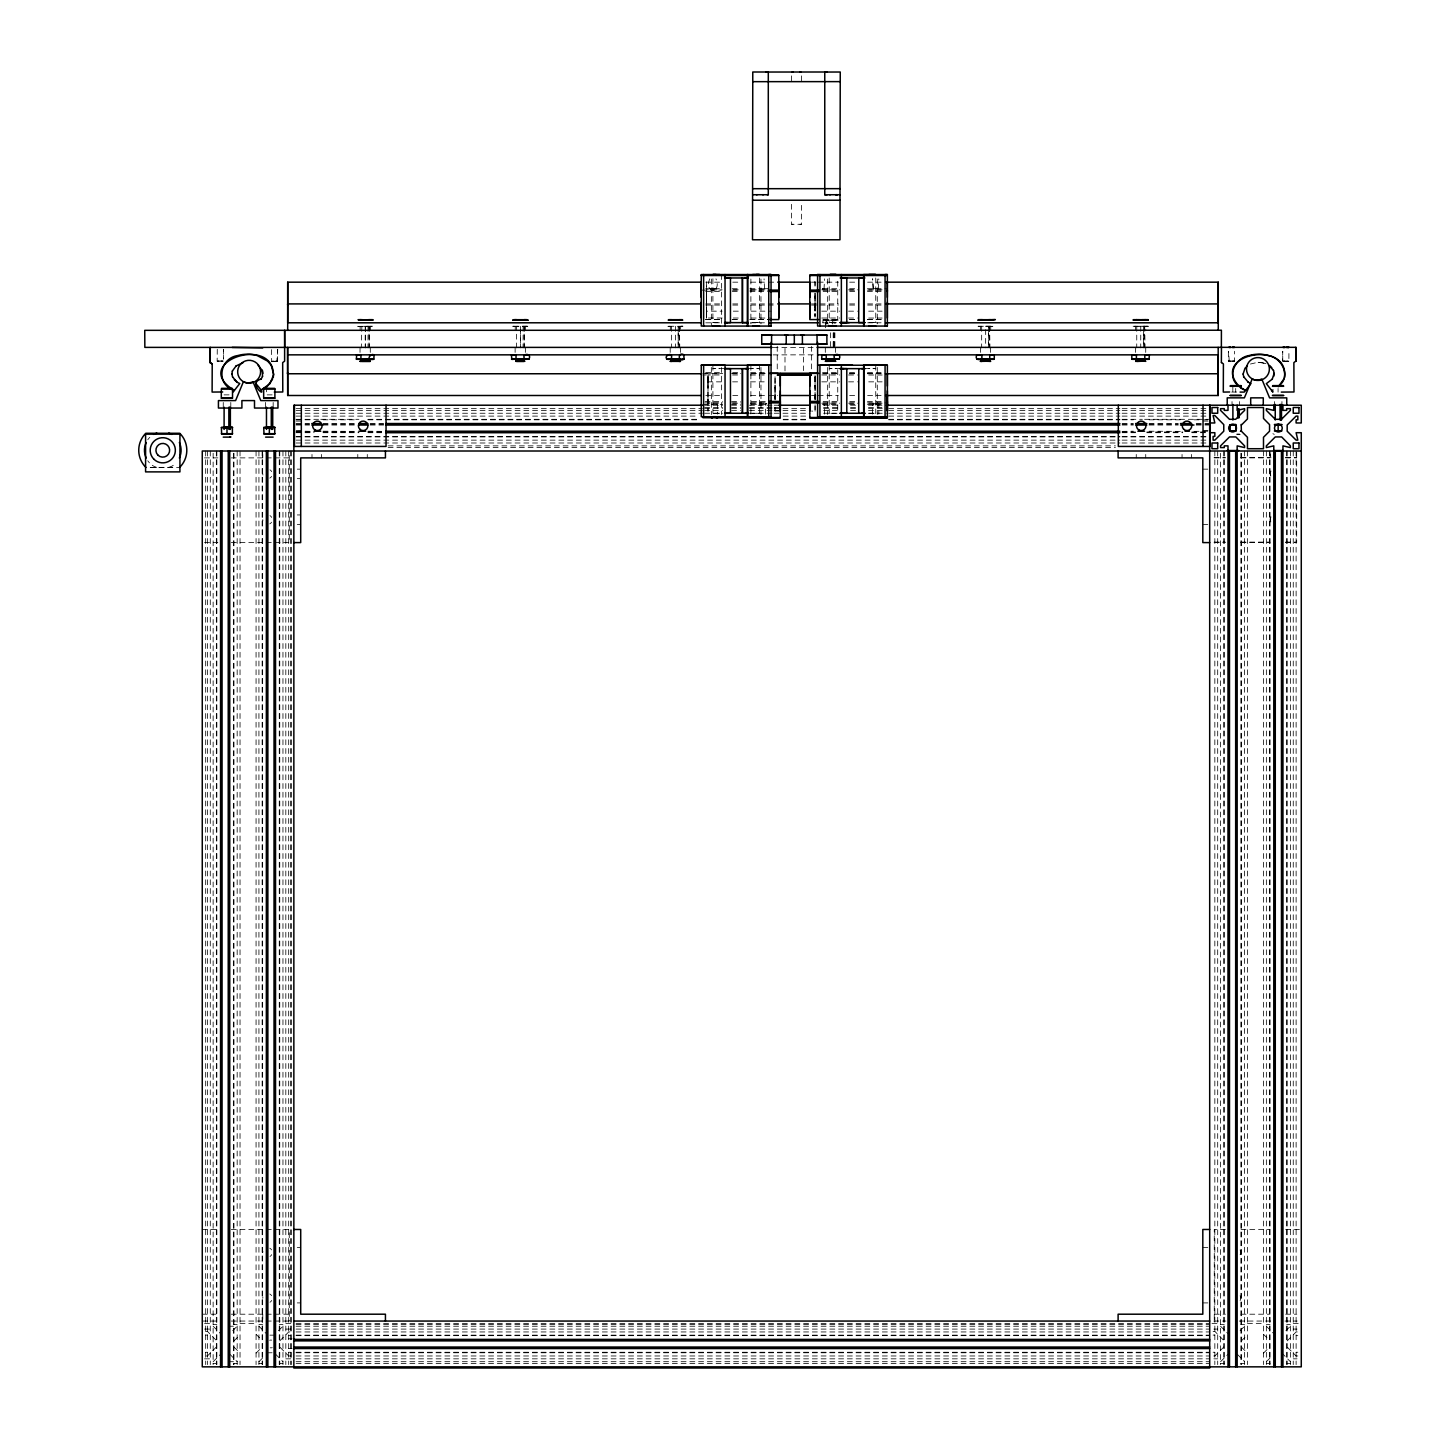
<?xml version="1.0" encoding="UTF-8"?>
<svg xmlns="http://www.w3.org/2000/svg" width="1440" height="1440" viewBox="0 0 1440 1440"><rect width="100%" height="100%" fill="white"/><g stroke="black" fill="none" stroke-linecap="round" stroke-linejoin="round"><path stroke-width="0.75" stroke-dasharray="5 3.75" d="M722.124 318.006L706.464 318.006L706.482 316.296M706.464 292.95L706.464 289.836L722.124 289.836M706.464 313.65L706.464 318.006L706.464 306.72M706.482 307.296L706.482 311.166L722.124 311.166M706.464 295.272L706.464 281.916L706.482 295.848M706.482 312.588L706.482 301.626M706.464 300.942L706.464 294.462M707.994 399.582L707.994 403.182L721.404 403.182M707.994 386.316L707.994 374.976L721.404 374.976M707.976 382.914L707.994 411.174L707.994 392.094M775.062 399.762L775.044 394.344M775.044 378.432L775.026 398.592M775.062 394.902L775.026 388.566M815.04 309.618L815.04 311.166L815.022 309.132M815.022 286.254L815.04 281.916L811.53 282.006M815.076 404.748L815.058 411.174L811.566 411.084M815.076 399.582L815.076 397.152M815.058 386.316L815.058 375.426M815.04 304.578L815.022 316.296L815.022 303.912M815.022 297.99L815.022 292.95M815.076 398.952L815.058 382.914M815.076 376.686L815.076 383.4M815.058 308.106L815.04 301.626M815.022 300.942L815.022 294.462M707.994 381.996L707.994 374.958L702.738 374.976M775.044 407.556L775.044 411.102L775.026 406.782M775.044 381.996L775.044 383.4M825.426 319.698L822.942 320.202L822.942 324.234M216.342 1347.048L207.414 1355.976L205.686 1355.976M232.704 1330.686L237.168 1326.222M213.138 1361.7L220.572 1354.266M233.964 1340.874L240.03 1334.808M256.068 1353.114L262.134 1347.048M278.496 1330.686L282.96 1326.222M258.93 1361.7L263.394 1357.236M279.756 1340.874L288.684 1331.946L290.412 1331.946M1223.766 1347.048L1214.838 1355.976L1213.11 1355.976M1240.128 1330.686L1244.592 1326.222M1220.562 1361.7L1229.49 1352.772M1241.388 1340.874L1247.454 1334.808M1263.492 1353.114L1269.558 1347.048M1285.92 1330.686L1290.384 1326.222M1266.354 1361.7L1270.818 1357.236M1287.18 1340.874L1296.108 1331.946L1297.836 1331.946M834.39 319.734C838.854 322.452 821.394 317.736 828.306 324.09M527.796 326.376L525.654 326.34M1148.166 326.376L1147.176 326.376M168.768 467.442L171.936 466.146A18.324 18.324 0 0 0 175.734 463.23M1250.424 364.032L1258.218 362.214L1265.994 363.618M832.788 324.09C830.754 319.482 837.126 319.464 835.02 324.09M361.872 326.34L361.278 347.85M517.302 326.34L516.384 326.376L516.384 347.85M671.472 326.376L668.016 326.376M981.684 326.34L981.648 347.85M1136.844 326.34L1137.672 326.34M765.576 414.126L765.54 403.848L766.962 403.848M824.526 414.162L824.184 404.334M872.64 414.126L872.622 403.848L874.044 403.848M877.392 403.848L878.814 403.848L878.85 414.126M150.228 467.424L175.554 467.298M791.586 204.3L791.586 224.28L801.432 224.28L801.432 202.068M709.776 278.856C703.458 293.778 722.142 293.724 715.968 278.856M878.31 288.702L878.796 278.856M824.022 289.206L824.544 278.856M837.864 319.698L832.5 320.202M712.908 322.614L719.73 322.614L712.908 322.614L712.908 277.974M759.438 277.974L759.438 322.614L756.324 322.632M829.224 277.974L829.224 322.614L832.356 322.614M826.92 322.794L826.11 322.794M835.452 322.83L834.138 322.83L835.632 322.83M875.754 277.974L875.754 322.614L872.64 322.632M362.214 326.34L360 326.376L371.88 326.232L357.822 326.376M512.766 326.268L515.088 326.376M979.218 326.34L978.03 326.268L993.006 326.232L992.07 326.376M1133.118 326.268L1139.328 326.376M1148.364 326.232L1135.35 326.268L1146.132 326.232M217.26 349.308L217.152 361.17L219.996 361.08M271.638 361.602L277.722 361.08L275.31 361.08M277.722 349.308L276.822 361.656M1228.356 351.36L1228.356 361.17L1229.994 361.098M1232.964 361.17L1234.62 361.098L1234.62 351.27M1283.184 361.602L1288.89 361.602L1288.926 351.27M712.908 365.202L712.908 413.28L716.04 413.28M759.438 365.202L759.438 413.28L756.324 413.298M829.224 365.202L829.224 413.28L832.356 413.28M875.754 365.202L875.754 413.28L872.64 413.298M764.496 288.702L764.064 278.856M824.112 288.684L822.276 288.666M873.072 288.702L872.586 278.892M369.252 326.376L369.576 347.85M357.93 326.268L358.074 326.376M372.636 326.232L369.54 326.34M513.018 326.268L513.954 326.34M524.34 326.376L524.682 347.85M680.85 326.232L682.83 326.232L681.894 326.376M679.428 326.376L679.77 347.85M1134.18 326.232L1135.494 326.34M989.604 326.376L989.946 347.85M1144.71 326.376L1145.052 347.85M217.206 361.134L219.042 361.134M221.526 361.134L223.182 361.08L220.698 361.08M277.56 361.602L277.668 349.362M1232.01 361.08L1234.62 361.098L1233.666 361.17M711.612 404.334L712.26 404.352M824.526 404.316L823.536 404.334M873.036 404.316L873.576 404.316M878.454 404.316L877.914 404.316M705.78 282.168L721.512 282.168M732.762 282.168L739.494 282.168M750.726 282.168L766.476 282.168M768.708 282.168L775.458 282.168M811.422 282.168L815.922 282.168M818.172 282.168L838.404 282.168M849.636 282.168L856.386 282.168M867.618 282.168L881.1 282.168M767.124 288.702L764.262 288.684M873.216 288.684L878.22 288.666M705.636 288.72L721.152 288.72M732.222 288.72L738.864 288.72M749.952 288.72L767.664 288.72M822.96 288.684L838.566 288.72M849.654 288.72L856.296 288.72M867.366 288.72L887.31 288.72M822.348 289.206L824.49 289.206M733.284 289.836L739.998 289.836M751.176 289.836L766.818 289.836M821.736 289.836L839.628 289.836M848.556 289.836L857.502 289.836M868.68 289.836L882.09 289.836M701.244 290.106L721.188 290.106M732.222 290.142L738.918 290.106M749.952 290.142L767.718 290.106M823.068 290.142L838.62 290.106M849.654 290.142L856.332 290.106M867.366 290.142L882.918 290.106M705.672 291.528L721.188 291.528M732.258 291.528L738.9 291.528M749.988 291.528L767.718 291.528M823.104 291.528L838.602 291.528M849.69 291.528L856.332 291.528M867.42 291.528L882.918 291.528M705.78 303.93L721.512 303.912M732.744 303.93L739.494 303.912M750.726 303.93L775.458 303.93M811.422 303.93L838.404 303.912M849.636 303.93L856.386 303.912M867.618 303.93L881.1 303.912M705.78 305.064L721.512 305.064M732.762 305.064L739.494 305.064M750.726 305.064L775.458 305.064M811.422 305.064L838.404 305.064M849.636 305.064L856.386 305.064M867.618 305.064L881.1 305.064M733.284 311.166L739.998 311.166M751.158 311.166L771.282 311.166M821.736 311.166L839.628 311.166M848.556 311.166L857.502 311.166M868.662 311.166L882.09 311.166M705.654 319.608L721.188 319.572M732.24 319.608L738.9 319.572M749.952 319.608L767.718 319.572M823.068 319.608L838.602 319.572M849.654 319.608L856.332 319.572M867.384 319.608L882.918 319.572M705.636 319.626L721.152 319.626M732.222 319.626L738.864 319.626M749.952 319.626L767.664 319.626M823.068 319.626L838.566 319.626M849.654 319.626L856.296 319.626M867.366 319.626L882.882 319.626M828.576 320.184L822.942 320.202L838.17 320.166M705.762 322.83L721.53 322.794M750.708 322.83L766.494 322.794M822.636 322.83L836.172 322.794M867.6 322.83L881.118 322.794M518.436 326.232L513.774 326.268L515.124 326.34M522.36 326.232L526.968 326.232M978.444 326.376L983.7 326.232M991.044 326.232L985.68 326.232L985.644 347.832M513.918 326.376L527.724 326.232L525.618 326.376M668.88 326.268L682.038 326.268M979.182 326.376L980.406 326.34M992.106 326.34L990.9 326.376L992.862 326.34M1143.018 326.376L1147.338 326.232L1145.988 326.376L1145.808 330.264M773.082 347.454L815.832 347.4M773.082 354.888L815.832 354.834M273.96 361.08L271.674 361.08L271.53 349.29M1231.074 361.08L1228.356 361.17M1283.472 361.134L1284.894 361.08M1286.694 361.134L1288.8 361.134M218.412 361.08L222.282 361.08M271.98 361.602L276.912 361.08M1229.652 361.134L1233.378 361.08M1283.724 361.08L1287.918 361.08M1283.148 361.134L1288.764 361.656M276.894 361.602L271.782 361.656M724.554 368.622L712.908 368.64L719.712 368.64M747.828 368.622L759.438 368.64L752.634 368.622M840.87 368.622L829.224 368.64L836.028 368.64M864.144 368.622L875.754 368.64L868.95 368.622M705.672 372.618L721.512 372.6M732.654 372.618L739.494 372.6M750.636 372.618L766.476 372.6M822.564 372.618L838.404 372.6M849.528 372.618L856.386 372.6M867.51 372.618L881.1 372.6M702.738 373.428L722.7 373.392M731.52 373.428L740.43 373.392M751.464 373.428L767.016 373.392M823.086 373.446L838.638 373.392M849.672 373.446L856.368 373.392M867.402 373.446L882.954 373.392M705.672 373.752L721.422 373.752M732.654 373.752L739.404 373.752M750.636 373.752L766.368 373.752M822.564 373.752L838.296 373.752M849.528 373.752L856.278 373.752M867.51 373.752L881.01 373.752M721.404 381.852L707.994 381.852L708.012 391.374M732.582 381.852L739.296 381.852M750.456 381.852L766.116 381.852M821.772 381.852L839.646 381.852M848.592 381.852L857.538 381.852M868.698 381.852L882.126 381.852M1231.686 392.094L1240.182 391.986M224.064 394.866L229.788 394.866M272.142 394.866L266.418 394.866L266.418 389.394M705.78 395.496L721.512 395.496M732.762 395.496L739.494 395.496M750.726 395.496L766.476 395.496M768.708 395.496L777.708 395.496M811.422 395.496L815.922 395.496M818.172 395.496L838.404 395.496M849.636 395.496L856.386 395.496M867.618 395.496L881.1 395.496M704.988 401.436L722.7 401.436M731.574 401.436L740.43 401.436M751.518 401.436L767.016 401.436M823.122 401.436L838.638 401.436M849.708 401.436L856.368 401.436M867.438 401.436L882.954 401.436M704.934 402.912L722.7 402.876M731.52 402.912L740.43 402.876M751.464 402.912L767.016 402.876M823.086 402.912L838.638 402.876M849.672 402.912L856.368 402.876M867.402 402.912L887.382 402.876M732.582 403.182L739.278 403.182M750.456 403.182L766.098 403.182M821.772 403.182L839.646 403.182M848.592 403.182L857.52 403.182M868.698 403.182L882.108 403.182M702.72 404.352L722.664 404.352M731.52 404.352L740.394 404.352M751.464 404.352L766.98 404.352M822.366 404.352L838.602 404.352M849.672 404.352L856.314 404.352M867.402 404.352L882.918 404.352M704.628 405.216L722.574 405.216M731.556 405.216L740.538 405.216M749.52 405.216L771.966 405.216M774.216 405.216L778.698 405.216M823.59 405.216L839.304 405.216M850.536 405.216L857.268 405.216M868.482 405.216L881.946 405.216M704.628 407.52L722.574 407.52M731.556 407.52L740.538 407.52M749.52 407.52L771.966 407.52M774.216 407.52L778.698 407.52M823.59 407.52L839.304 407.52M850.536 407.52L857.268 407.52M868.482 407.52L881.946 407.52M296.082 408.654L302.814 408.654M305.064 408.654L702.378 408.654M704.628 408.654L722.574 408.654M731.556 408.654L740.538 408.654M749.52 408.654L771.966 408.654M774.216 408.654L810.126 408.654M823.59 408.654L839.304 408.654M850.536 408.654L857.268 408.654M868.482 408.654L886.446 408.654M888.696 408.654L1119.888 408.654M1122.138 408.654L1209.69 408.654M296.082 410.382L302.814 410.382M305.064 410.382L702.378 410.382M704.628 410.382L722.574 410.382M731.556 410.382L740.538 410.382M749.52 410.382L771.966 410.382M774.216 410.382L810.126 410.382M823.59 410.382L839.304 410.382M850.536 410.382L857.268 410.382M868.482 410.382L886.446 410.382M888.696 410.382L1119.888 410.382M1122.138 410.382L1209.69 410.382M296.082 413.244L302.814 413.244M305.064 413.244L702.378 413.244M704.628 413.244L722.574 413.244M749.52 413.244L771.966 413.244M774.216 413.244L810.126 413.244M823.59 413.244L837.054 413.244M868.482 413.244L886.446 413.244M888.696 413.244L1119.888 413.244M1122.138 413.244L1209.69 413.244M296.082 416.106L302.814 416.106M305.064 416.106L697.896 416.106M783.18 416.106L805.626 416.106M888.696 416.106L1119.888 416.106M1122.138 416.106L1209.69 416.106M296.082 419.31L302.814 419.31M305.064 419.31L318.528 419.31M320.778 419.31L358.938 419.31M367.92 419.31L697.896 419.31M783.18 419.31L805.626 419.31M888.696 419.31L1119.888 419.31M1122.138 419.31L1142.334 419.31M1144.584 419.31L1209.69 419.31M296.082 419.814L302.814 419.814M305.064 419.814L311.796 419.814M323.028 419.814L356.688 419.814M367.92 419.814L700.128 419.814M783.18 419.814L805.626 419.814M888.696 419.814L1119.888 419.814M1122.138 419.814L1133.37 419.814M1149.066 419.814L1180.494 419.814M1193.976 419.814L1209.69 419.814M296.172 421.074L301.32 421.074M1203.03 421.074L1208.196 421.074M296.082 423.54L302.814 423.54M305.064 423.54L309.546 423.54M323.028 423.54L356.688 423.54M370.17 423.54L383.634 423.54M1122.138 423.54L1133.37 423.54M1149.066 423.54L1178.262 423.54M1196.208 423.54L1209.69 423.54M296.082 424.242L302.814 424.242M305.064 424.242L309.546 424.242M323.028 424.242L356.688 424.242M370.17 424.242L383.634 424.242M1122.138 424.242L1133.37 424.242M1149.066 424.242L1178.262 424.242M1196.208 424.242L1209.69 424.242M296.082 425.034L302.814 425.034M305.064 425.034L309.546 425.034M323.028 425.034L356.688 425.034M370.17 425.034L383.634 425.034M1122.138 425.034L1133.37 425.034M1149.066 425.034L1178.262 425.034M1196.208 425.034L1209.69 425.034M296.172 430.578L301.32 430.578M1203.03 430.578L1208.196 430.578M296.082 431.37L302.814 431.208M305.064 431.208L311.796 431.37M323.028 431.208L356.688 431.37M367.92 431.208L383.634 431.37M1122.138 431.37L1133.37 431.208M1149.066 431.208L1180.494 431.37M1193.976 431.37L1209.69 431.208M296.082 432L302.814 432M305.064 432L314.046 432M323.028 432L358.938 432M367.92 432L383.634 432M1122.138 432L1135.602 432M1146.834 432L1182.744 432M1191.726 432L1209.69 432M296.082 432.702L302.814 432.702M305.064 432.702L314.046 432.702M323.028 432.702L358.938 432.702M367.92 432.702L383.634 432.702M1122.138 432.702L1135.602 432.702M1146.834 432.702L1182.744 432.702M1191.726 432.702L1209.69 432.702M1239.57 434.034L1236.852 434.034M1236.762 434.376L1240.254 434.376M1274.274 434.376L1272.888 433.692M296.082 436.41L302.814 436.41M305.064 436.41L1119.888 436.41M1122.138 436.41L1209.69 436.41M296.082 436.932L302.814 436.932M305.064 436.932L1119.888 436.932M1122.138 436.932L1207.44 436.932M296.082 440.136L302.814 440.136M305.064 440.136L1119.888 440.136M1122.138 440.136L1209.69 440.136M296.082 442.998L302.814 442.998M305.064 442.998L1119.888 442.998M1122.138 442.998L1209.69 442.998M388.116 445.86L1115.406 445.86M388.116 447.588L1115.406 447.588M1214.136 457.38L1225.296 457.38M1240.92 457.38L1269.918 457.38M1285.524 457.38L1296.684 457.38M204.48 457.884L217.872 457.884M231.264 457.884L289.26 457.884M1214.136 457.884L1225.296 457.884M1240.92 457.884L1269.918 457.884M1270.89 457.884L1270.188 453.942M1285.524 457.884L1296.684 457.884M150.318 467.442L179.55 467.442M297.27 469.152L300.708 469.152M1202.814 469.152L1207.962 469.152M297.27 478.656L300.708 478.656M297.27 514.944L300.708 514.944M297.27 524.448L300.708 524.448M1202.814 524.448L1207.962 524.448M1214.136 542.106L1225.296 542.106M1240.92 542.106L1269.918 542.106M1285.524 542.106L1296.684 542.106M204.48 542.592L217.872 542.592M231.264 542.592L289.26 542.592L289.26 451.008M1214.136 542.592L1225.296 542.592M1240.92 542.592L1269.918 542.592M1285.524 542.592L1296.684 542.592L1296.684 450.522M202.266 1229.472L217.872 1229.472M231.264 1229.472L289.26 1229.472L289.26 1321.056M1225.422 1229.472L1214.262 1229.472L1214.262 1321.056M1241.028 1229.472L1270.026 1229.472M1285.65 1229.472L1301.274 1229.472M297.27 1247.616L300.708 1247.616M1202.814 1247.616L1207.962 1247.616M297.27 1302.912L300.708 1302.912M1202.814 1302.912L1207.962 1302.912M202.266 1314.198L217.872 1314.198M231.264 1314.198L289.26 1314.198M1214.262 1314.198L1225.422 1314.198M1241.028 1314.198L1270.026 1314.198M1285.65 1314.198L1296.81 1314.198M202.266 1321.056L218.538 1321.056M231.264 1321.056L291.798 1321.056M1213.758 1321.056L1225.962 1321.056M1239.318 1321.056L1271.628 1321.056M1284.984 1321.056L1297.188 1321.056M204.552 1323.36L210.276 1323.36M240.03 1323.36L256.068 1323.36M285.822 1323.36L291.546 1323.36M296.082 1323.36L1209.69 1323.36M1211.976 1323.36L1217.7 1323.36M1247.454 1323.36L1263.492 1323.36M1293.246 1323.36L1298.97 1323.36M213.138 1324.494L216.846 1324.494M233.46 1324.494L237.168 1324.494M258.93 1324.494L262.638 1324.494M279.252 1324.494L282.96 1324.494M296.082 1324.494L1209.69 1324.494M1220.562 1324.494L1224.27 1324.494M1240.884 1324.494L1244.592 1324.494M1266.354 1324.494L1270.062 1324.494M1286.676 1324.494L1290.384 1324.494M229.734 1326.222L233.46 1326.222M296.082 1326.222L1209.69 1326.222M204.552 1329.084L210.276 1329.084M285.822 1329.084L291.546 1329.084M296.082 1329.084L1209.69 1329.084M1213.884 1329.084L1217.7 1329.084M1293.246 1329.084L1297.062 1329.084M205.686 1331.37L207.414 1331.37L216.342 1340.46M1213.11 1331.37L1214.838 1331.37L1223.766 1340.46M296.082 1331.946L1209.69 1331.946M205.686 1335.078L207.414 1335.078M1213.11 1335.078L1214.838 1335.078M269.91 1335.15L274.032 1335.15M296.082 1335.15L1209.69 1335.15M288.684 1335.654L290.412 1335.654M296.082 1335.654L1209.69 1335.654M1296.108 1335.654L1297.836 1335.654M288.684 1338.804L292.122 1338.804M288.684 1348.542L292.122 1348.542M205.686 1352.25L207.414 1352.25M288.684 1352.25L290.412 1352.25M296.082 1352.25L1209.69 1352.25M1213.11 1352.25L1214.838 1352.25M1296.108 1352.25L1297.836 1352.25M267.858 1352.772L272.088 1352.772M296.082 1352.772L1209.69 1352.772M290.412 1355.976L288.684 1355.976L279.756 1347.048M296.082 1355.976L1209.69 1355.976M1297.836 1355.976L1296.108 1355.976L1287.18 1347.048M204.552 1358.838L210.276 1358.838M285.822 1358.838L291.546 1358.838M296.082 1358.838L1209.69 1358.838M1213.884 1358.838L1217.7 1358.838M1293.246 1358.838L1297.062 1358.838M229.734 1361.7L233.46 1361.7M296.082 1361.7L1209.69 1361.7M213.138 1363.428L216.846 1363.428M233.46 1363.428L237.168 1363.428M258.93 1363.428L262.638 1363.428M279.252 1363.428L282.96 1363.428M296.082 1363.428L1209.69 1363.428M1220.562 1363.428L1224.27 1363.428M1240.884 1363.428L1244.592 1363.428M1266.354 1363.428L1270.062 1363.428M1286.676 1363.428L1290.384 1363.428M793.026 224.28L791.586 224.28M799.992 224.28L801.432 224.28M710.658 288.684L715.086 288.666M873.396 288.702L872.64 278.856M733.284 318.024L739.998 318.024M751.158 318.042L771.3 318.042M821.736 318.024L839.628 318.006M848.556 318.024L857.502 318.024M868.662 318.042L882.09 318.042M824.256 319.698L823.248 319.734M835.704 319.734L836.892 319.698M752.634 322.614L759.438 322.614M836.028 322.632L829.224 322.614M868.95 322.614L875.754 322.614M523.098 326.376L524.106 326.34L524.07 347.832M668.106 326.268L670.212 326.34M682.83 326.232L680.724 326.376L680.544 330.264M368.01 326.376L369.018 326.34L368.982 347.832M1229.292 361.116L1228.464 351.27M732.564 374.994L739.296 374.976M750.456 375.012L766.116 374.994M821.754 374.976L839.664 374.976M848.574 374.994L857.538 374.994M868.698 375.012L882.126 375.012M766.548 403.848L765.54 403.848M716.454 404.334L717.462 404.316L717.462 414.162M836.028 413.298L829.224 413.28M868.95 413.28L875.754 413.28M719.712 413.298L712.908 413.28M752.634 413.28L759.438 413.28M872.622 403.848L878.814 403.848M989.874 326.376L988.38 326.376L988.38 347.832L988.398 326.34M679.68 326.376L678.186 326.376L678.186 347.832L678.222 326.34M775.044 410.94L780.3 411.048M1258.128 362.322L1262.196 362.592M1262.142 362.628L1265.94 363.69M156.78 467.442L153.612 466.146A18.324 18.324 0 0 1 147.762 460.782M1266.354 1326.222L1273.788 1333.656M1220.562 1326.222L1229.49 1335.15M1241.388 1347.048L1247.454 1353.114M258.93 1326.222L266.364 1333.656M213.138 1326.222L220.572 1333.656M233.964 1347.048L240.03 1353.114M1263.492 1334.286L1269.558 1340.46M1281.636 1352.772L1290.384 1361.7M1237.302 1354.266L1244.592 1361.7M256.068 1334.286L262.134 1340.46M275.67 1354.266L282.96 1361.7M229.878 1354.266L237.168 1361.7M815.058 411.174L815.058 406.206M707.994 403.182L707.994 401.814M706.464 289.836L706.482 291.546M815.04 281.916L815.04 285.444M815.022 313.65L815.022 317.124M815.076 377.262L815.076 381.114M815.058 293.22L815.04 298.638M815.058 376.704L815.076 388.422M815.058 395.046L815.058 400.068M775.044 376.686L775.044 388.422M775.026 395.046L775.044 400.068M708.012 381.114L707.994 374.958L707.994 388.422M707.994 395.046L707.976 402.354M706.482 293.22L706.482 298.638M706.464 303.912L706.482 317.988M1296.108 451.008L1296.108 1364.616M1293.246 451.008L1293.246 1364.616M1290.384 451.008L1290.384 1364.616M1287.18 451.008L1287.18 1364.616M1286.676 451.008L1286.676 1364.616M1281.942 401.58L1281.942 405.288M1278.072 388.476L1278.072 392.13M1274.382 401.58L1274.382 405.288M1270.062 451.008L1270.062 1364.616M1269.558 451.008L1269.558 1364.616M1266.354 451.008L1266.354 1364.616M1263.492 451.008L1263.492 1364.616M1247.454 451.008L1247.454 1364.616M1244.592 451.008L1244.592 1364.616M1241.388 453.258L1241.388 1364.616M1240.884 453.258L1240.884 1364.616M1239.588 401.58L1239.588 405.288M1235.7 388.476L1235.7 392.13M1232.838 386.658L1232.838 392.13M1232.028 401.58L1232.028 405.288M1224.27 451.008L1224.27 1364.616M1223.766 451.008L1223.766 1364.616M1220.562 453.258L1220.562 1364.616M1217.7 451.008L1217.7 1364.616M1214.838 451.008L1214.838 1364.616M1191.528 454.446L1191.528 457.884M1182.042 454.446L1182.042 457.884M1145.754 347.4L1145.718 353.016M1145.736 454.446L1145.736 457.884M1144.44 347.832L1144.476 326.34L1143.468 326.376L1143.468 347.832L1143.504 326.34M1140.768 326.34L1140.732 347.832M1136.772 326.34L1136.736 347.85M1136.25 454.446L1136.25 457.884M1135.602 326.52L1135.584 330.264M1135.512 347.4L1135.476 353.016M990.756 326.52L990.72 330.264M990.648 347.4L990.612 353.016M989.388 326.34L989.352 347.832M980.514 326.52L980.478 330.264M980.424 347.4L980.388 353.016M877.284 279.036L877.284 323.82M877.284 367.452L877.284 414.504M837.738 281.268L837.738 319.356M837.738 369.702L837.738 410.022M835.56 347.4L835.524 353.016M834.894 332.784L834.858 347.85M834.282 332.784L834.246 347.832M833.31 332.784L833.31 347.814M833.274 332.82L833.274 347.832M830.574 332.784L830.538 347.832M827.658 279.036L827.658 323.82M827.658 367.452L827.658 414.504M826.092 324.054L826.092 320.4C823.896 318.744 829.026 321.048 826.074 324.09M825.426 322.794L825.426 328.374M825.318 347.4L825.3 353.016M815.058 298.08L815.022 304.488M815.076 385.704L815.076 391.374M815.058 392.094L815.058 397.764M811.368 346.392L811.368 370.674M803.61 348.39L803.61 370.638M801.432 75.87L801.432 81.648M791.586 75.87L791.586 81.648M784.998 348.39L784.998 375.102M777.24 346.392L777.24 370.674M775.062 384.876L775.044 391.374M760.968 279.036L760.968 323.82M760.968 367.452L760.968 414.504M750.888 279.036L750.888 323.82M750.888 365.22L750.888 414.504M721.422 274.554L721.422 326.07M721.422 367.452L721.422 414.504M711.342 279.036L711.342 326.07M711.342 367.452L711.342 414.504M706.482 298.08L706.464 304.488M680.472 347.4L680.436 353.016M679.194 326.34L679.158 347.832M675.486 326.34L675.45 347.832M671.508 326.34L671.472 347.85M670.338 326.52L670.302 330.264M670.194 347.436L670.194 353.016M525.474 326.52L525.438 330.264M525.384 347.4L525.348 353.016M523.134 326.34L523.098 347.832M520.398 326.34L520.398 347.814L520.362 326.376M515.25 326.52L515.214 330.264M515.142 347.4L515.106 353.016M370.35 326.556L370.35 330.264M370.296 347.4L370.26 353.016M368.046 326.34L368.01 347.832M367.272 454.446L367.272 457.884M365.31 326.34L365.31 347.814M365.274 326.376L365.274 347.832M360.144 326.52L360.126 330.264M360.054 347.4L360.018 353.016M357.786 454.446L357.786 457.884M321.48 454.446L321.48 457.884M311.994 454.446L311.994 457.884M291.546 451.008L291.546 1364.616M290.412 451.008L290.412 1364.616M288.684 451.008L288.684 1364.616M285.822 451.008L285.822 1364.616M282.96 451.008L282.96 1364.616M279.756 451.008L279.756 1364.616M279.252 451.008L279.252 1364.616M273.168 402.444L273.168 408.042M265.608 402.444L265.608 408.042M262.764 454.446L262.764 457.884M262.764 1314.198L262.764 1321.056M262.638 451.008L262.638 1364.616M262.134 451.008L262.134 1364.616M258.93 451.008L258.93 1364.616M256.068 451.008L256.068 1364.616M240.03 451.008L240.03 1364.616M237.168 451.008L237.168 1364.616M233.964 453.258L233.964 1364.616M233.46 453.258L233.46 1364.616M230.796 402.444L230.796 408.042M223.434 349.29L223.416 359.136L223.362 349.362M223.254 402.444L223.254 408.042M216.846 451.008L216.846 1364.616M216.342 451.008L216.342 1364.616M213.138 453.258L213.138 1364.616M210.276 451.008L210.276 1364.616M207.414 451.008L207.414 1364.616M205.686 451.008L205.686 1364.616M271.692 1300.428A4.752 4.752 0 0 1 270 1302.228M262.764 1298.286A4.752 4.752 0 0 1 262.89 1297.062M269.784 1294.002A4.752 4.752 0 0 1 271.566 1295.694M271.692 1254.636A4.752 4.752 0 0 1 270 1256.436M262.764 1252.494A4.752 4.752 0 0 1 262.89 1251.27M269.784 1248.21A4.752 4.752 0 0 1 271.566 1249.902M272.232 1347.642A3.888 3.888 0 0 1 270.216 1347.786M269.658 1340.28A3.888 3.888 0 0 1 271.674 1340.136M1240.128 1249.992A4.752 4.752 0 0 1 1240.128 1254.744M1240.128 1295.784A4.752 4.752 0 0 1 1240.128 1300.536M147.762 439.776A18.324 18.324 0 0 1 149.814 437.328M271.566 476.388A4.752 4.752 0 0 1 269.784 478.08M262.89 475.02A4.752 4.752 0 0 1 262.764 473.796M270 469.854A4.752 4.752 0 0 1 271.692 471.636M271.566 522.18A4.752 4.752 0 0 1 269.784 523.872M262.89 520.812A4.752 4.752 0 0 1 262.764 519.588M270 515.646A4.752 4.752 0 0 1 271.692 517.428M1270.764 521.478A4.752 4.752 0 0 1 1270.89 516.726M1270.764 475.686A4.752 4.752 0 0 1 1270.89 470.934M1270.764 521.964A4.752 4.752 0 0 1 1270.89 517.23M1270.764 476.172A4.752 4.752 0 0 1 1270.89 471.438M1282.734 361.08L1282.734 351.27L1282.662 361.134"/><path stroke-width="1.5" d="M284.724 347.328L284.652 330.228L284.616 361.17L282.672 362.61L282.78 391.986L274.284 392.076M701.19 373.752L287.604 373.752L287.622 347.4L287.712 395.496L701.28 395.496M701.226 317.988L701.244 302.184M701.244 291.528L701.244 290.106M778.77 318.042L778.788 302.202M769.932 319.572L778.788 319.572L778.788 274.932L701.208 274.968M769.23 401.436L780.318 401.436L780.3 411.048L780.282 395.658M780.3 404.244L780.3 390.816M809.802 317.988L809.802 302.184M818.676 319.572L809.802 319.572L809.802 274.932L887.346 274.932M809.838 395.604L809.82 411.048L809.838 390.798M818.694 373.392L809.838 373.392L809.838 386.046M887.346 318.042L887.346 302.202M887.346 291.528L887.346 290.106M887.382 401.436L887.364 411.048L887.382 390.816M887.364 373.41L887.382 386.064M1218.24 322.83L1218.258 303.93L885.6 303.912M701.298 303.912L287.712 303.912L287.712 305.028L287.694 296.586L287.712 282.168L701.28 282.168M287.604 372.636L287.604 373.752M287.712 374.13L287.712 372.6L287.712 395.496M287.712 304.686L287.712 282.168M701.226 283.176L701.226 281.97L701.244 297.36M778.77 283.176L778.77 281.97L778.788 297.378M809.784 283.176L809.784 281.97L809.802 297.36M887.328 283.176L887.328 281.97L887.346 297.378M1218.15 373.41L1218.258 395.496L885.6 395.496M885.6 282.168L1218.258 282.168L1218.258 304.272M1218.258 374.13L1218.168 373.122M1218.258 304.668L1218.258 282.168M273.276 377.712C277.11 332.676 187.74 362.142 234.378 390.42C215.478 384.912 219.222 358.128 237.888 355.536A34.992 34.992 0 0 1 257.112 355.536L267.642 361.134L271.188 365.202L273.744 374.58L269.91 383.742L260.604 390.42L267.084 386.676L272.52 379.296M1284.48 377.712C1289.844 338.724 1208.502 354.06 1239.57 386.838M231.894 374.112L232.398 371.034M262.494 376.398L262.35 370.368L262.89 373.428M1243.08 374.112L1245.024 368.244L1247.4 365.814M1273.68 376.398L1274.148 373.356L1272.24 379.188M1283.724 379.296L1278.288 386.676M232.29 371.142L236.196 365.814M261.054 379.188L262.584 376.29M221.4 427.5L232.38 427.158L232.38 434.016L221.616 434.016L221.4 427.5L232.614 427.5M263.754 427.5L274.734 427.158L274.734 434.016L263.988 434.016L263.754 427.5L274.968 427.5M1230.174 424.764L1235.79 424.422L1235.79 431.28L1230.174 430.938L1230.174 424.764L1235.79 424.764M1241.388 430.938L1240.452 431.28M236.754 382.104L239.76 383.544L233.172 391.968M370.296 359.316L360.936 359.316L360.936 354.726L356.724 354.726L356.364 359.082L358.83 359.316M524.628 359.082L529.002 359.082C532.314 352.926 520.992 352.818 524.628 359.082L511.812 359.316L511.452 354.96L516.024 354.726L516.024 359.316M826.218 359.316L826.218 354.726M834.804 359.082L839.196 359.082C842.49 352.926 831.168 352.818 834.804 359.082L821.646 359.082L822.006 354.726M977.094 354.726C972.918 360.9 984.834 361.422 981.306 354.726M976.734 359.082L989.73 359.316L989.73 354.726L994.284 354.96L994.284 359.082L992.556 359.316M1132.182 359.316L1136.394 359.316L1136.394 354.726L1131.822 354.96L1131.822 359.082L1133.568 359.316M1131.822 359.082L1144.818 359.316L1144.818 354.726L1149.372 354.96L1149.012 359.316L1136.214 359.082M1247.958 382.104L1250.964 383.544L1244.25 392.094L1240.074 392.094M261.144 379.08C245.07 383.364 273.492 403.38 255.654 383.4M1272.348 379.08L1266.318 383.652L1272.906 392.094L1271.808 390.42L1273.05 389.988M212.22 363.924L210.168 362.61L212.22 363.924L212.112 392.076L222.696 391.968M232.164 347.436L262.728 347.904M752.76 81.666L840.258 81.63M752.76 188.694L840.258 188.658M840.042 200.214L839.988 239.778L752.508 239.778L752.778 72L768.294 72L768.294 194.724L767.178 194.724M839.988 200.268L840.258 72.018L824.706 72.054M771.048 373.23L817.614 373.212M1221.372 347.436L1221.408 330.228L144.738 330.336L144.846 347.382L772.146 347.4M1229.688 391.986L1223.298 392.094L1223.406 363.924L1221.462 362.502M817.074 347.4L1295.91 347.328L1295.802 361.17L1295.91 347.328M1241.388 425.034L1247.454 418.968L1247.454 407.52L1263.492 407.52L1263.492 418.446L1269.558 424.62L1269.558 431.208L1263.492 437.274L1263.492 448.722L1247.454 448.722L1247.454 437.274L1241.388 431.208L1241.172 424.422M1278.378 386.262C1291.482 376.974 1282.302 357.732 1268.298 355.536A34.992 34.992 0 0 0 1249.092 355.536C1235.088 357.714 1225.908 376.974 1238.994 386.262M179.55 467.442L179.766 467.28A24.048 24.048 0 0 0 179.766 433.278L145.782 433.278A24.048 24.048 0 0 0 145.782 467.28L145.998 467.442M1295.91 361.062L1293.876 362.61L1293.984 391.986L1281.294 392.094M373.554 359.316C376.722 347.76 362.016 360.918 373.554 359.316L371.448 359.316M529.002 359.082L526.554 359.316M682.362 359.316L684.108 359.082L683.748 354.726M839.196 359.082L821.646 359.082M224.298 427.158L228.654 427.824M266.652 427.158L271.008 427.824M236.106 365.922L243.036 362.7M223.56 428.4L224.982 428.148M266.094 428.094L267.336 428.436M265.932 428.4L267.336 427.932M272.79 427.32L271.386 427.806M153.612 434.412L156.78 433.098M368.964 361.08L363.96 360.738M834.336 361.152L829.242 360.738M989.496 361.152L984.33 360.738M1143.684 361.152L1142.838 361.152M361.386 360.738L360.018 361.152M516.474 360.738L516.96 361.152M515.808 360.936L520.236 361.152M1135.944 361.008L1140.606 361.152M267.084 427.482L271.008 428.256M225.342 427.392L224.19 427.644L228.654 428.256M224.982 427.932L223.74 428.094L224.982 428.436M523.854 360.846L518.796 361.152M1139.418 360.738L1144.422 361.08M671.562 360.738L670.374 361.368L671.706 361.368M826.65 360.738C827.46 361.44 847.062 361.116 825.984 361.368M830.43 360.72L825.984 361.152M981.756 360.738L980.388 361.152L985.5 361.152M985.518 360.72L981.09 360.936L982.26 361.152M516.474 360.882L520.236 360.72M1136.844 360.882L1140.606 360.72M365.148 360.72L361.386 360.882L368.766 360.738M675.324 360.72L670.68 360.864L678.96 360.738M826.65 360.972L834.048 360.738M984.06 361.152L989.136 360.738M1139.166 361.152L1144.224 360.738M679.266 361.152L674.154 360.738M717.444 418.086L716.454 418.086M765.684 418.05L766.548 418.086M771.66 418.05L770.742 418.086M824.526 418.086L823.536 418.086M872.676 418.086L874.224 418.05M769.086 274.932L769.41 274.968M823.014 274.932L824.544 274.932M515.142 319.698L516.546 319.698C504.36 319.698 536.436 319.698 524.232 319.698L525.636 319.698M990.36 319.698L988.38 319.698M1136.052 319.698L1136.916 319.698M1145.466 319.698L1144.602 319.698M761.742 335.034L826.884 335.034L826.884 344.196L761.742 344.196L761.742 335.034L771.264 335.052M1283.076 347.346L1285.092 347.4M1230.3 347.346L1229.13 347.328M513.198 359.316L511.812 359.316M668.286 359.316L669.024 359.316C660.294 358.182 674.388 349.146 671.13 359.316M370.08 361.152L367.722 361.152M978.462 359.316L977.094 359.316M680.436 361.152L671.094 361.152M670.212 361.368L671.346 361.152M670.896 361.368L680.436 361.368L678.42 361.152M1147.644 359.316L1146.906 359.316M990.45 361.152L981.072 361.368M1145.718 361.152L1135.656 361.368L1136.628 361.152M1136.988 361.368L1145.034 361.152M792.234 72.018L793.026 72.036M800.766 72.018L799.992 72.018M756.504 194.724L757.134 194.724M763.344 194.724L762.714 194.724M829.71 194.724L830.322 194.724M716.04 274.536L712.908 274.536L719.712 274.536M756.324 274.536L759.438 274.536L752.634 274.518M746.91 277.974L748.152 277.974L744.948 277.956M841.752 277.974L840.096 277.974L846.792 277.956L846.792 322.614L840.096 322.614L841.752 322.614M863.244 277.974L864.9 277.974L858.708 277.956M362.592 319.698L358.02 319.698L363.33 320.166M358.722 320.166C359.712 320.022 389.754 320.49 360.144 319.698M1134.45 319.698L1133.478 319.698L1148.04 319.698L1142.172 319.698M1138.788 320.166L1133.154 320.166L1145.916 319.716M746.91 322.614L748.152 322.614L742.392 322.614L742.392 277.956M863.244 322.614L864.9 322.614L858.708 322.614L858.78 277.956M716.04 326.052L712.908 326.052L719.712 326.052M756.324 326.052L759.438 326.052L752.634 326.034M832.356 326.052L829.224 326.052L836.028 326.052M872.64 326.052L875.754 326.052L868.95 326.034M1230.678 347.436L1228.842 347.364M1232.784 347.328L1234.494 347.364L1232.226 347.436M824.112 359.316L822.006 359.316M516.006 361.152L516.528 361.152M524.664 361.152L519.048 360.738M515.808 361.368L524.664 361.368M825.48 361.368L826.434 361.152M981.54 361.152L980.388 361.368L981.882 361.368M716.04 365.202L712.908 365.202L719.712 365.22M756.324 365.202L759.438 365.202L752.634 365.202M832.356 365.202L829.224 365.202L836.028 365.22M872.64 365.202L875.754 365.202L868.95 365.202M746.91 368.64L748.152 368.64L744.948 368.64M863.244 368.64L864.9 368.64L861.282 368.64M802.368 375.102L803.61 375.102L800.892 375.102M746.91 413.28L748.152 413.28L744.948 413.28M841.752 413.28L840.096 413.28L846.792 413.28L846.792 368.64L840.096 368.64L843.714 368.64M863.244 413.28L864.9 413.28L861.282 413.28M716.04 416.718L712.908 416.718L719.712 416.736M756.324 416.718L759.438 416.718L752.634 416.718M832.356 416.718L829.224 416.718L836.028 416.736M711.612 418.086L712.26 418.086M827.208 72L765.81 72.036M752.778 194.724L768.294 194.724M824.76 72L824.76 194.724L840.258 194.724M752.562 200.214L840.258 200.214M771.048 274.554L701.262 274.536L701.262 326.07L771.048 326.07L771.066 274.536L768.744 274.536L768.744 326.052L771.066 326.052M817.578 274.554L887.364 274.554L887.364 326.07L817.596 326.052L817.596 274.536L819.846 274.932M873.216 274.932L874.476 274.932M876.96 274.932L878.22 274.932M701.208 275.526L778.77 275.526M809.784 275.526L887.346 275.526M724.554 277.956L747.792 277.974M840.87 277.956L864.108 277.974M777.708 282.168L809.172 282.168M769.932 290.106L778.788 290.106M809.802 290.106L818.676 290.106M769.932 291.528L778.788 291.528M809.802 291.528L818.676 291.528M777.708 303.912L809.172 303.912M368.01 319.698L372.582 319.698L369.144 319.698M980.514 319.716L982.944 319.698M1135.602 319.716L1139.346 319.716M990.81 319.716L978.39 319.698L981.828 319.698M367.272 320.166L370.674 320.166M518.418 320.166L512.802 320.166L527.994 320.166L524.196 320.166M983.7 320.166C961.218 320.472 1011.906 319.284 989.514 319.698M987.624 320.166L993.276 320.166L991.044 320.166M1142.73 320.166L1148.364 320.166L1146.132 320.166M849.276 322.632L840.852 322.632L864.108 322.632M701.316 322.794L287.712 322.794L287.676 330.282M747.792 322.632L724.536 322.632L730.458 322.614L730.458 277.956L725.04 277.956M768.726 322.794L818.19 322.794M885.6 322.794L1218.276 322.794L1218.258 303.912M1284.894 347.346L1282.968 347.436M1286.748 347.328L1288.926 347.346M1286.388 347.436L1288.89 347.364L1287.828 347.436M356.364 354.96L360.756 354.96M287.622 354.852L770.886 354.834M818.082 354.852L1218.186 354.852L1218.258 395.496M821.646 354.96L826.038 354.96M976.734 354.96L981.126 354.96M1131.822 354.96L1136.214 354.96M356.364 359.082L360.756 359.082M511.452 359.082L515.844 359.082M356.724 359.316L373.914 359.082M666.558 359.082L684.108 359.082M981.126 359.082L990.666 359.316M515.088 359.316L525.384 359.316M666.918 359.316L680.49 359.316M362.844 361.152L360.018 361.368L370.26 361.368L361.53 361.368M987.75 361.152L990.63 361.368L981.9 361.152M1138.032 361.152L1136.178 361.062M516.618 361.368L523.854 361.368M771.084 342.288L771.048 416.736L701.262 416.736L701.262 365.22L725.04 365.184L725.04 416.7M701.262 365.22L771.048 365.22L747.342 365.184L747.342 416.7M852.48 365.22L819.936 365.184L819.918 416.736M809.838 373.392L809.802 418.086L887.382 418.05L887.382 365.22L863.658 365.184L863.658 416.7M817.596 365.22L887.364 365.22M724.554 368.622L747.792 368.658M840.87 368.622L864.108 368.658M769.23 373.392L778.104 373.392M779.85 373.752L809.082 373.752M885.492 373.752L1218.168 373.752L1218.186 347.4M785.79 375.084L777.24 375.102L811.368 375.102L794.304 375.102M791.91 375.102L784.998 375.102L787.716 375.102M1230.336 385.614L1241.082 385.614M1272.69 385.614L1283.436 385.614M1230.102 386.298L1241.316 386.298M1272.456 386.298L1283.67 386.298M221.544 388.35L232.308 388.35M263.898 388.35L274.662 388.35M779.958 395.496L809.172 395.496M1230.102 395.388L1241.316 395.388M1272.456 395.388L1283.67 395.388M1230.21 395.568L1241.208 395.568M1272.564 395.568L1283.562 395.568M221.436 398.304L232.416 398.304M263.79 398.304L274.77 398.304M809.838 401.436L818.694 401.436M769.23 402.876L780.318 402.876M809.838 402.876L818.694 402.876M702.378 405.216L293.85 405.216L293.85 1368L1209.69 1368L1209.69 432.702L1214.838 432.702L1214.838 436.41L1213.11 436.41L1213.11 440.136L1214.838 440.136L1223.766 431.208L1223.766 424.62L1214.838 415.53L1213.11 415.53L1214.838 422.964L1209.69 422.964L1209.69 405.216M778.698 405.216L810.126 405.216M886.446 405.216L1301.274 405.216L1301.274 422.964L1296.108 422.964L1296.108 419.814L1297.836 419.814L1297.836 416.106L1296.108 416.106L1287.18 425.034L1287.18 431.208L1296.108 440.136L1297.836 440.136L1296.108 432.702L1301.274 432.702L1301.274 1366.848L202.266 1366.848L202.266 451.008L1301.274 451.008M724.554 413.28L747.792 413.298M840.87 413.28L864.108 413.298M702.738 417.492L780.3 417.474M809.802 417.492L887.364 417.474M311.796 423.54L320.778 423.54M358.938 423.54L367.92 423.54M385.866 423.54L1119.888 423.54M1135.602 423.54L1146.834 423.54M1180.494 423.54L1191.726 423.54M1274.562 424.422L1281.726 424.422M1274.4 424.764L1281.888 424.764M311.796 425.034L323.028 425.034M358.938 425.034L367.92 425.034M385.866 425.034L1119.888 425.034M1135.602 425.034L1146.834 425.034M1180.494 425.034L1193.976 425.034M1230.174 430.938L1235.79 430.938M1274.4 430.938L1281.888 430.938M314.046 431.208L320.778 431.208M358.938 431.208L365.67 431.208M385.866 431.208L1119.888 431.208M1137.852 431.208L1144.584 431.208M1184.994 431.208L1189.476 431.208M1275.444 431.28L1280.826 431.28M385.866 432.702L1119.888 432.702M221.4 433.674L232.614 433.674M263.754 433.674L274.968 433.674M229.68 436.77L230.652 436.77M223.218 437.112L230.778 437.112M265.59 437.112L273.132 437.112M1227.258 450.522L1238.688 450.522M1273.59 450.522L1283.31 450.522M293.85 542.592L300.708 542.592L300.708 457.884L385.434 457.884L385.434 451.008M1209.69 542.592L1202.814 542.592L1202.814 457.884L1118.106 457.884L1118.106 451.008M293.85 1229.472L300.708 1229.472L300.708 1314.198L385.434 1314.198L385.434 1321.056M1209.69 1229.472L1202.814 1229.472L1202.814 1314.198L1118.106 1314.198L1118.106 1321.056M293.85 1321.056L1209.69 1321.056M293.85 1339.38L1209.69 1339.38M293.85 1340.874L1209.69 1340.874M293.85 1347.048L1209.69 1347.048M293.85 1348.542L1209.69 1348.542M827.208 194.724L824.76 194.724M868.95 274.518L875.754 274.536L864.108 274.554L864.144 326.034M887.382 274.536L885.06 274.536L885.06 326.052L887.382 326.052M671.652 319.698C658.494 319.698 692.478 319.716 679.32 319.698M1134.18 320.166L1135.386 320.166M358.992 319.698L361.458 319.698M670.104 320.166C660.618 320.148 690.336 320.166 680.868 320.166M725.436 322.614L727.398 322.614M787.716 335.034L784.998 335.034L786.258 335.034L786.186 344.178M800.892 335.034L803.61 335.034L802.368 335.034L802.44 344.178M817.344 335.016L826.884 335.034M771.264 344.196L761.742 344.196M817.344 344.178L826.884 344.196M1144.998 354.96L1149.372 354.96M684.108 354.96C677.952 350.748 677.538 362.826 683.748 359.316M834.804 354.96L839.196 354.96M524.628 354.96L529.002 354.96M369.54 354.96L373.914 354.96M989.91 359.082L994.284 359.082M1144.818 359.316L1149.372 359.082M989.73 359.316L993.924 359.316M826.704 361.152L825.3 361.152M834.084 361.152L835.362 361.152M1144.098 361.152L1145.538 361.368M833.508 361.152L835.542 361.368M368.226 361.152L369.576 361.152M678.942 361.368L680.274 361.368M725.04 368.622L730.458 368.64L730.458 413.28L725.04 413.28M771.066 416.736L768.744 416.736L768.762 365.184M818.478 418.086L819.324 418.086M877.806 418.086L878.67 418.086M828.972 361.098L830.412 361.152M673.884 361.098L675.324 361.152M363.708 361.098L365.148 361.152M981.738 360.972L982.764 361.026M269.892 427.158L272.142 427.374M227.538 427.158L230.274 427.446M168.768 433.098L171.936 434.412M1241.046 388.134L1245.582 390.42L1240.362 387.504M1271.772 367.74L1269.216 365.436L1273.446 370.476M1248.066 381.996L1243.836 376.956M258.12 365.328L262.242 370.476M234.306 379.692L236.862 381.996L232.632 376.956M1273.536 370.368L1274.094 373.428M1243.188 374.004L1243.728 377.064M231.984 374.004L232.542 377.064M887.346 395.658L887.346 404.28M780.3 386.064L780.3 373.41L780.264 418.086L702.756 417.474M1286.748 405.288L1286.748 397.854L1269.576 397.854L1261.764 378.972A10.566 10.566 0 0 1 1252.206 378.972L1244.394 397.854L1227.222 397.854L1227.222 405.288M1282.95 405.216L1282.95 410.382L1286.676 410.382L1286.676 408.654L1290.384 408.654L1290.384 410.382L1281.456 419.31L1275.282 419.31L1266.354 410.382L1266.354 408.654L1273.788 410.382L1273.788 405.216M1282.95 1366.848L1282.95 445.86L1290.384 447.588L1290.384 445.86L1281.636 436.932L1275.282 436.932L1266.354 445.86L1266.354 447.588L1273.788 445.86L1273.788 1366.848M1281.492 404.46L1281.492 420.012M1281.456 451.008L1281.456 1366.848M1280.844 404.46L1280.844 420.012M1280.052 404.46L1280.052 420.012M1278.144 424.422L1278.144 431.28M1275.246 404.46L1275.246 420.012M1275.282 451.008L1275.282 1366.848M1263.276 405.288L1263.276 397.854L1250.694 397.854L1250.694 405.288M1239.138 408.906L1239.138 417.798M1238.49 408.906L1238.49 417.798M1237.698 408.906L1237.698 417.798M1237.158 405.216L1237.158 410.382L1244.592 408.654L1244.592 410.382L1235.664 419.31L1229.49 419.31L1220.562 410.382L1220.562 408.654L1224.27 408.654L1224.27 410.382L1227.996 410.382L1227.996 405.216M1237.158 1366.848L1237.158 445.86L1244.592 447.588L1244.592 445.86L1235.844 436.932L1229.49 436.932L1220.562 445.86L1220.562 447.588L1224.27 447.588L1224.27 445.86L1227.996 445.86L1227.996 1366.848M1235.664 451.008L1235.664 1366.848M1232.892 404.46L1232.892 420.012M1229.49 451.008L1229.49 1366.848M1221.462 347.328L1221.372 362.61M1218.276 322.794L1218.24 330.282M1209.906 405.216L1209.906 446.436L1118.322 446.436L1118.322 405.216M1209.69 424.242L1209.69 432M1203.03 405.216L1203.03 446.436M885.078 365.184L885.06 416.736L887.382 416.736L817.596 416.736L817.614 342.288M864.144 365.184L864.144 416.7M863.658 274.518L863.658 326.034M858.78 368.64L858.708 413.28M841.356 274.518L841.356 326.034M841.356 365.184L841.356 416.7M819.936 274.518L819.918 326.052M817.038 335.016L817.038 344.178M794.322 335.016L794.322 344.178M771.588 335.016L771.588 344.178M747.828 274.518L747.828 326.034M747.828 365.184L747.828 416.7M747.342 274.518L747.342 326.034M742.464 277.956L742.464 322.614M742.464 368.64L742.464 413.28M742.392 368.64L742.392 413.28M725.04 274.518L725.04 326.034M703.62 274.518L703.602 326.052M703.62 365.184L703.602 416.736M386.046 405.216L386.046 446.436L294.462 446.436L294.462 405.216M301.32 405.216L301.32 446.436M275.526 451.008L275.526 1366.848M274.032 451.008L274.032 1366.848M272.718 407.196L272.718 429.408M272.052 407.196L272.052 429.408M271.278 407.196L271.278 429.408M269.352 427.158L269.352 434.016M267.858 451.008L267.858 1366.848M266.472 407.196L266.472 429.408M266.364 451.008L266.364 1366.848M230.364 407.196L230.364 429.408M229.698 407.196L229.698 429.408M229.734 451.008L229.734 1366.848M228.906 407.196L228.906 429.408M228.24 451.008L228.24 1366.848M226.998 427.158L226.998 434.016M224.1 407.196L224.1 429.408M222.066 451.008L222.066 1366.848M220.572 451.008L220.572 1366.848M210.204 362.556L210.276 347.328L210.168 362.61M179.37 442.53A18.324 18.324 0 0 1 179.37 458.028M146.178 458.028A18.324 18.324 0 0 1 146.178 442.53M287.712 303.93L287.694 322.812L287.712 303.912M243.414 381.708L235.602 400.59L218.43 400.59L218.43 408.042L241.902 408.042L241.902 400.59L254.502 400.59L254.502 408.042L277.974 408.042L277.974 400.59L260.802 400.59L252.99 381.708A10.566 10.566 0 0 1 243.414 381.708A11.448 11.448 0 0 1 243.432 361.836A11.448 11.448 0 0 1 260.604 371.754A11.448 11.448 0 0 1 243.432 381.672M837.09 194.724L835.92 194.724L837.09 194.724M830.034 274.536L836.028 274.536L830.034 274.536M875.754 416.718L868.932 416.736L875.754 416.718M232.524 389.034L221.31 389.034L221.31 398.142L232.524 398.142L232.524 389.034M274.896 389.034L263.664 389.034L263.664 398.142L274.896 398.142L274.896 389.034M1217.7 407.52L1211.976 407.52L1211.976 413.244L1217.7 413.244L1217.7 407.52M1298.97 407.52L1293.246 407.52L1293.246 413.244L1298.97 413.244L1298.97 407.52M179.928 434.124L145.584 434.124L145.584 471.888L179.928 471.888L179.928 434.124M1217.7 442.998L1211.976 442.998L1211.976 448.722L1217.7 448.722L1217.7 442.998M1298.97 442.998L1293.246 442.998L1293.246 448.722L1298.97 448.722L1298.97 442.998M153.864 459.18A12.6 12.6 0 0 0 174.942 453.528A12.6 12.6 0 0 0 159.516 438.12A12.6 12.6 0 0 0 153.864 459.18M157.914 455.13A6.876 6.876 0 0 0 169.416 452.052A6.876 6.876 0 0 0 160.992 443.646A6.876 6.876 0 0 0 157.914 455.13M1252.224 378.936A11.448 11.448 0 0 0 1269.396 369.018A11.448 11.448 0 0 0 1252.224 359.1A11.448 11.448 0 0 0 1252.224 378.936M1183.644 429.192A4.752 4.752 0 0 0 1191.6 427.05A4.752 4.752 0 0 0 1185.786 421.236A4.752 4.752 0 0 0 1183.644 429.192M1138.842 429.948A4.752 4.752 0 0 0 1145.97 425.826A4.752 4.752 0 0 0 1138.842 421.722A4.752 4.752 0 0 0 1138.842 429.948M314.982 429.948A4.752 4.752 0 0 0 322.11 425.826A4.752 4.752 0 0 0 314.982 421.722A4.752 4.752 0 0 0 314.982 429.948M359.838 429.246A4.752 4.752 0 0 0 367.758 426.978A4.752 4.752 0 0 0 361.836 421.254A4.752 4.752 0 0 0 359.838 429.246M1275.822 431.064A3.888 3.888 0 0 0 1282.194 428.85A3.888 3.888 0 0 0 1277.082 424.44A3.888 3.888 0 0 0 1275.822 431.064M1230.03 431.064A3.888 3.888 0 0 0 1236.402 428.85A3.888 3.888 0 0 0 1231.29 424.44A3.888 3.888 0 0 0 1230.03 431.064"/></g></svg>
